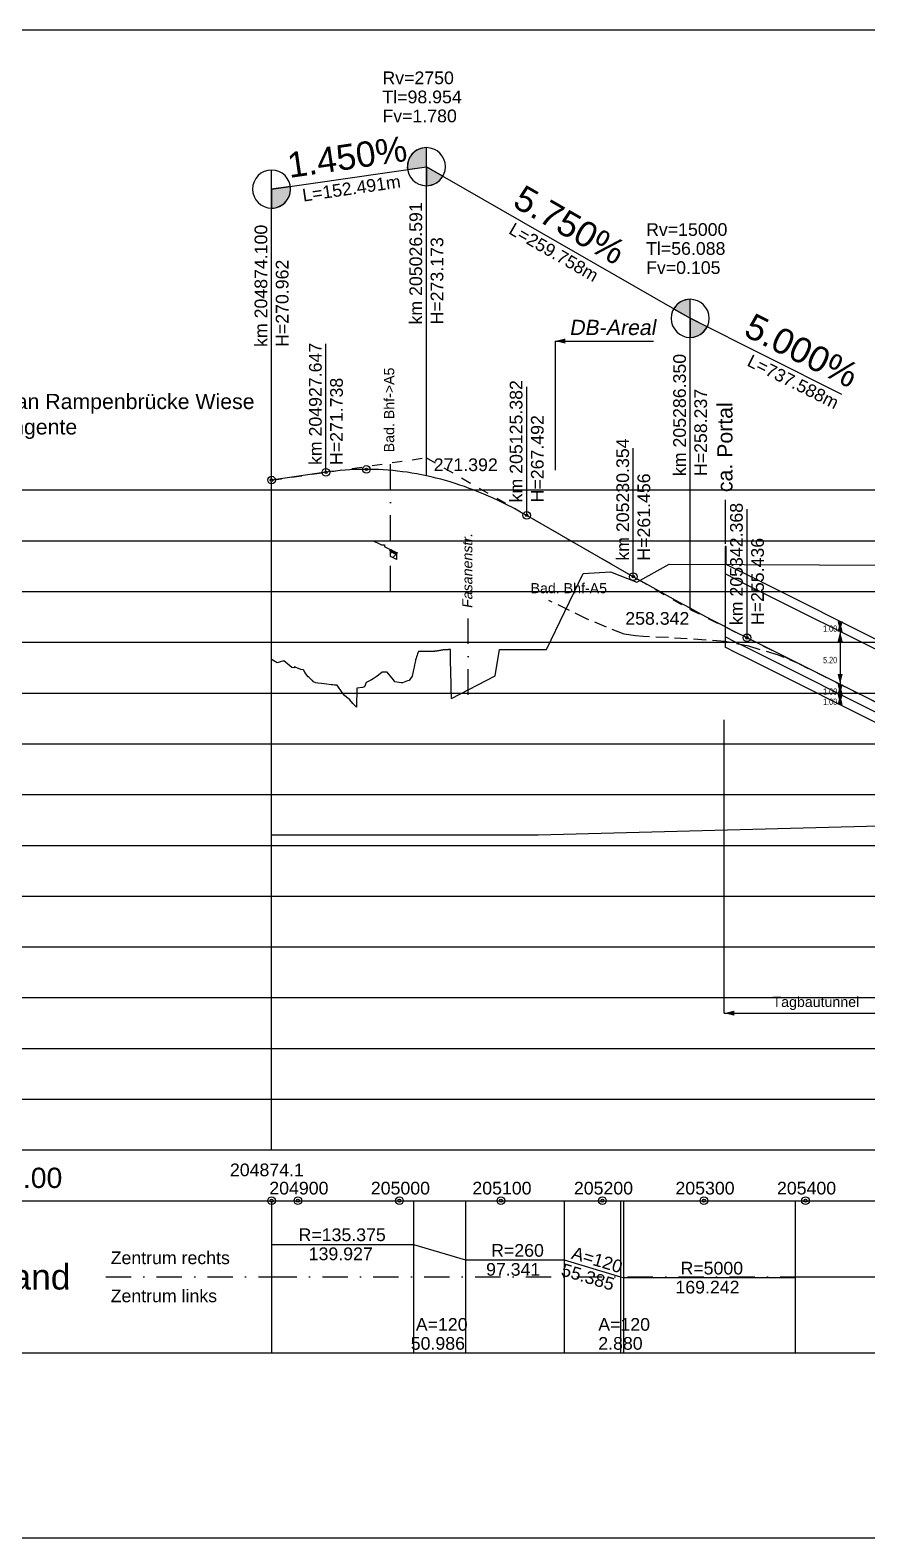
# Model space of a CAD drawing. Extents: x 2613415 to 2620765, y 1261452 to 1268028.
# Drawn here: x 2614658 to 2615482, y 1263143 to 1264628 of the extents above; entities that cross this region are included whole.
import ezdxf

# ---------------------------------------------------------------- set-up
doc = ezdxf.new("R2010")
doc.units = 0
doc.header["$LTSCALE"] = 5
for name, pattern in [('CADWORK_13', [4, 2, -2]), ('DASHDOT', [10, 5, -2.5, 0, -2.5]), ('DASHEDX2', [3.75, 2.5, -1.25])]:
    doc.linetypes.add(name, pattern=pattern)
doc.layers.get('0').update_dxf_attribs({"color": 1, "linetype": 'CONTINUOUS'})
for name, color, linetype in [('LÄNGSPROF__26', 7, 'CONTINUOUS'), ('LÄNGSPROF__77', 7, 'CONTINUOUS'), ('TB', 7, 'CONTINUOUS'), ('TERRAIN_GRUNDLAGE_PKT-WOLK', 7, 'CONTINUOUS')]:
    doc.layers.add(name, color=color, linetype=linetype)
doc.styles.add('ARIAL', font='')
doc.styles.add('HELVETICANEUE_LT_55_ROMAN', font='')
doc.styles.get("Standard").update_dxf_attribs({"font": 'MONOTXT'})
doc.styles.get('ARIAL').set_extended_font_data('Arial')
doc.styles.get('HELVETICANEUE_LT_55_ROMAN').set_extended_font_data('HelveticaNeue LT 55 Roman')
doc.linetypes.add('CADWORK_17', pattern='A,2,0,["|",STANDARD,S=6,R=170,X=3.02,Y=5.58],-2.1,-2.1,10.8', length=17)

# ---------------------------------------------------------------- blocks, each defined once
blk = doc.blocks.new('CDWK_EXTR_2')
at = {"color": 0}
blk.add_solid([(0, 0), (2, 0.5), (2, -0.5)], dxfattribs=at)
blk = doc.blocks.new('CDWK_PTTYP18')
at = {"color": 0}
for radius in [0.5, 0.2]:
    blk.add_circle((0, 0), radius, dxfattribs=at)
blk = doc.blocks.new('CDWK_PTTYP4')
h = blk.add_hatch(color=0)
edge = h.paths.add_edge_path()
edge.add_arc((0, 0), 0.5, 0, 360)
blk = doc.blocks.new('CDWK_PTTYP9')
at = {"color": 0}
for radius in [0.5, 0.167]:
    blk.add_circle((0, 0), radius, dxfattribs=at)
blk = doc.blocks.new('CDWK_PTTYP10')
at = {"color": 0}
blk.add_circle((0, 0), 0.5, dxfattribs=at)
blk = doc.blocks.new('CDWK_PTTYP2')
at = {"color": 0}
for p, q in [((-0.5, 0), (0.5, 0)), ((0, 0.5), (0, -0.5))]:
    blk.add_line(p, q, dxfattribs=at)

msp = doc.modelspace()

# ---------------------------------------------------------------- hatches: boundary and pattern name
at = {"layer": 'LÄNGSPROF__26', "linetype": 'CONTINUOUS'}
for points in [[(2615047.8, 1264493.3), (2615047.8, 1264512.1, 0.457046), (2615029.2, 1264490.6)], [(2615047.8, 1264493.3), (2615047.8, 1264474.6, 0.268422), (2615064.1, 1264484)], [(2614895.3, 1264471.2), (2614895.3, 1264452.5, 0.457046), (2614913.9, 1264473.9)], [(2615307.6, 1264344), (2615307.6, 1264362.7, 0.268422), (2615291.3, 1264353.3)], [(2615307.6, 1264344), (2615307.6, 1264325.2, 0.284079), (2615324.3, 1264335.6)], [(2615012.6, 1264116.3), (2615012.6, 1264116.3), (2615018.5, 1264113.4), (2615018.5, 1264111.4), (2615012.6, 1264114.3), (2615012.6, 1264114.3)]]:
    msp.add_hatch(color=1, dxfattribs=at).paths.add_polyline_path(points)
h = msp.add_hatch(dxfattribs=at)
h.set_pattern_fill('ANSI31', color=1, scale=1.574813, style=0, pattern_type=2)
h.set_pattern_definition([(45, (0, 0), (3.53553391, -3.53553391), [])])
h.paths.add_polyline_path([(2615012.6, 1264114.3), (2615012.6, 1264114.3), (2615018.5, 1264111.4), (2615018.5, 1264106.4), (2615012.6, 1264109.3), (2615012.6, 1264109.3)])

# ---------------------------------------------------------------- linework, layer by layer
at = {"layer": 'LÄNGSPROF__26', "color": 1, "linetype": 'CONTINUOUS'}
for p, q in [((2614895.3, 1264471.2), (2615047.8, 1264493.3)), ((2615047.8, 1264188.9), (2615047.8, 1264493.3)), ((2615047.8, 1264493.3), (2615307.6, 1264344)), ((2614895.3, 1264184.6), (2614895.3, 1264471.2)), ((2615307.6, 1264057.3), (2615307.6, 1264344)), ((2615307.6, 1264344), (2615456.6, 1264269.4)), ((2614948.9, 1264192.3), (2614948.9, 1264319)), ((2615146.6, 1264149.9), (2615146.6, 1264276.5)), ((2615251.6, 1264089.5), (2615251.6, 1264216.2)), ((2615342.2, 1264165.3, 267.7), (2615342.2, 1264122, 260.7)), ((2615363.6, 1264029.3), (2615363.6, 1264156)), ((2615018.5, 1264113.4, 263.9), (2615019.5, 1264112.9, 263.8)), ((2615455.3, 1264045.5, 257.7), (2615455.3, 1264035.5, 256.7)), ((2615455.3, 1264035.5, 256.7), (2615455.3, 1263983.5, 251.5)), ((2615455.3, 1263983.5, 251.5), (2615455.3, 1263973.5, 250.5)), ((2615455.3, 1263973.5, 250.5), (2615455.3, 1263963.5, 249.5)), ((2615341.2, 1263659.6, 2.5), (2615341.2, 1263948.5, 2.5)), ((2615341.2, 1263659.6, 2.5), (2615511.2, 1263659.6, 2.5))]:
    msp.add_line(p, q, dxfattribs=at)
at = {"layer": 'LÄNGSPROF__26', "color": 9, "linetype": 'CONTINUOUS'}
for p, q in [((2615174.6, 1264321.6, 2.5), (2615271.6, 1264321.6, 2.5)), ((2614895.3, 1263524.9), (2614895.3, 1264182.7)), ((2614499.3, 1264174.9), (2614895.3, 1264174.9)), ((2614895.3, 1264174.9), (2619549.3, 1264174.9)), ((2614499.3, 1264124.9), (2614895.3, 1264124.9)), ((2614895.3, 1264124.9), (2619549.3, 1264124.9)), ((2614499.3, 1264074.9), (2614895.3, 1264074.9)), ((2614895.3, 1264074.9), (2619549.3, 1264074.9)), ((2614499.3, 1264024.9), (2614895.3, 1264024.9)), ((2614895.3, 1264024.9), (2619549.3, 1264024.9)), ((2614499.3, 1263974.9), (2614895.3, 1263974.9)), ((2614895.3, 1263974.9), (2619549.3, 1263974.9)), ((2614499.3, 1263924.9), (2614895.3, 1263924.9)), ((2614895.3, 1263924.9), (2619549.3, 1263924.9)), ((2614499.3, 1263874.9), (2614895.3, 1263874.9)), ((2614895.3, 1263874.9), (2619549.3, 1263874.9)), ((2614499.3, 1263824.9), (2614895.3, 1263824.9)), ((2614895.3, 1263824.9), (2619549.3, 1263824.9)), ((2614499.3, 1263774.9), (2614895.3, 1263774.9)), ((2614895.3, 1263774.9), (2619549.3, 1263774.9)), ((2614499.3, 1263724.9), (2614895.3, 1263724.9)), ((2614895.3, 1263724.9), (2619549.3, 1263724.9)), ((2614499.3, 1263674.9), (2614895.3, 1263674.9)), ((2614895.3, 1263674.9), (2619549.3, 1263674.9)), ((2614499.3, 1263624.9), (2614895.3, 1263624.9)), ((2614895.3, 1263624.9), (2619549.3, 1263624.9)), ((2614499.3, 1263574.9), (2614895.3, 1263574.9)), ((2614895.3, 1263574.9), (2619549.3, 1263574.9)), ((2614499.3, 1263524.9), (2614895.3, 1263524.9)), ((2614895.3, 1263524.9), (2619549.3, 1263524.9)), ((2614895.3, 1263474.9), (2614895.3, 1263324.9)), ((2615035.2, 1263474.9), (2615035.2, 1263324.9)), ((2615086.2, 1263474.9), (2615086.2, 1263324.9)), ((2615183.6, 1263474.9), (2615183.6, 1263324.9)), ((2615239, 1263474.9), (2615239, 1263324.9)), ((2615241.8, 1263474.9), (2615241.8, 1263324.9)), ((2615411.1, 1263474.9), (2615411.1, 1263324.9)), ((2614499.3, 1263324.9), (2614895.3, 1263324.9)), ((2614895.3, 1263324.9), (2619549.3, 1263324.9))]:
    msp.add_line(p, q, dxfattribs=at)
at = {"layer": 'LÄNGSPROF__26', "color": 1, "linetype": 'DASHDOT'}
msp.add_line((2615012.6, 1264075.1, 2.5), (2615012.6, 1264210.6, 2.5), dxfattribs=at)
at = {"layer": 'LÄNGSPROF__26', "color": 9, "linetype": 'DASHDOT'}
for p, q in [((2615088.9, 1263973.3, 2.5), (2615088.9, 1264055.8, 2.5)), ((2614732, 1263399.9), (2614895.3, 1263399.9)), ((2614895.3, 1263399.9), (2619549.3, 1263399.9))]:
    msp.add_line(p, q, dxfattribs=at)
at = {"layer": 'LÄNGSPROF__26', "color": 2, "linetype": 'CONTINUOUS'}
for p, q in [((2614499.3, 1263474.9), (2614895.3, 1263474.9)), ((2614895.3, 1263474.9), (2619549.3, 1263474.9))]:
    msp.add_line(p, q, dxfattribs=at)
at = {"layer": 'LÄNGSPROF__26', "color": 1, "linetype": 'CONTINUOUS'}
for points in [[(2615047.8, 1264474.6), (2615047.8, 1264512.1, 1), (2615047.8, 1264474.6, 1), (2615047.8, 1264512.1)], [(2614895.3, 1264452.5), (2614895.3, 1264490, 1), (2614895.3, 1264452.5, 1), (2614895.3, 1264490)], [(2615307.6, 1264325.2), (2615307.6, 1264362.7, 1), (2615307.6, 1264325.2, 1), (2615307.6, 1264362.7)]]:
    msp.add_lwpolyline(points, format="xyb", dxfattribs=at)
for points in [[(2615047.8, 1264493.3), (2615047.8, 1264512.1, 0.457046), (2615029.2, 1264490.6)], [(2615047.8, 1264493.3), (2615047.8, 1264474.6, 0.268422), (2615064.1, 1264484)], [(2614895.3, 1264471.2), (2614895.3, 1264452.5, 0.457046), (2614913.9, 1264473.9)], [(2615307.6, 1264344), (2615307.6, 1264362.7, 0.268422), (2615291.3, 1264353.3)], [(2615307.6, 1264344), (2615307.6, 1264325.2, 0.284079), (2615324.3, 1264335.6)]]:
    msp.add_lwpolyline(points, format="xyb", close=True, dxfattribs=at)
at = {"layer": 'LÄNGSPROF__26', "color": 9, "linetype": 'CONTINUOUS', "elevation": 2.5}
msp.add_lwpolyline([(2615174.6, 1264321.6), (2615174.6, 1264224.2), (2615174.6, 1264194.4)], dxfattribs=at)
at = {"layer": 'LÄNGSPROF__26', "color": 1, "linetype": 'CADWORK_13'}
msp.add_lwpolyline([(2614895.3, 1264184.6), (2615047.8, 1264206.7), (2615307.6, 1264057.3), (2616045.1, 1263688.5), (2616539.9, 1263564.8), (2617006.6, 1263541.5), (2617521.2, 1263639.3)], dxfattribs=at)
at = {"layer": 'LÄNGSPROF__26', "color": 1, "linetype": 'CONTINUOUS'}
for points in [[(2615511.2, 1264007.5), (2615363.6, 1264081.3), (2615352.4, 1264086.9), (2615342.2, 1264092.2)], [(2615511.2, 1264017.5), (2615363.6, 1264091.3), (2615352.4, 1264096.9), (2615343.2, 1264101.6)], [(2615521.2, 1263950.5), (2615363.6, 1264029.3), (2615352.4, 1264034.9), (2615342.2, 1264040.2)], [(2615511.2, 1263945.5), (2615363.6, 1264019.3), (2615352.4, 1264024.9), (2615342.2, 1264030.2)], [(2615511.2, 1263935.5), (2615363.6, 1264009.3), (2615352.4, 1264014.9), (2615342.2, 1264020.2)]]:
    msp.add_lwpolyline(points, dxfattribs=at)
at = {"layer": 'LÄNGSPROF__26', "color": 1, "linetype": 'DASHEDX2', "elevation": 3}
msp.add_lwpolyline([(2615417.4, 1264002.7), (2615394.6, 1264012.1), (2615365.4, 1264021), (2615342.1, 1264025.7), (2615286.3, 1264029.5), (2615261.3, 1264030.5), (2615253.7, 1264031.1), (2615242.5, 1264032.8), (2615205.5, 1264047.9), (2615168.5, 1264066.1)], dxfattribs=at)
at = {"layer": 'LÄNGSPROF__26', "color": 4, "linetype": 'CONTINUOUS'}
msp.add_lwpolyline([(2614895.3, 1263431.9), (2615035.2, 1263431.9), (2615086.2, 1263416.6), (2615183.6, 1263416.6), (2615239, 1263399.9), (2615241.8, 1263399.1), (2615411.1, 1263399.1), (2615411.1, 1263399.9), (2616327.9, 1263399.9), (2616475.5, 1263394.7), (2616806.2, 1263394.7)], dxfattribs=at)
at = {"layer": 'LÄNGSPROF__26', "color": 1, "linetype": 'CONTINUOUS'}
for points in [[(2615342.2, 1264040.2, 0), (2615341.2, 1264040.7, 0), (2615330, 1264046.5, 0), (2615318.8, 1264052.4, 0), (2615307.6, 1264058.4, 0), (2615296.4, 1264064.4, 0), (2615285.2, 1264070.6, 0), (2615274, 1264076.8, 0), (2615262.8, 1264083.1, 0), (2615251.6, 1264089.5, 0), (2615146.6, 1264149.9, 0), (2615141.9, 1264152.5, 0), (2615137.2, 1264155.1, 0), (2615132.5, 1264157.6, 0), (2615127.8, 1264160, 0), (2615123.1, 1264162.4, 0), (2615118.4, 1264164.6, 0), (2615113.7, 1264166.8, 0), (2615109, 1264168.9, 0), (2615104.3, 1264170.9, 0), (2615099.6, 1264172.9, 0), (2615094.8, 1264174.7, 0), (2615090.1, 1264176.5, 0), (2615085.4, 1264178.2, 0), (2615080.7, 1264179.8, 0), (2615076, 1264181.4, 0), (2615071.3, 1264182.8, 0), (2615066.6, 1264184.2, 0), (2615061.9, 1264185.5, 0), (2615057.2, 1264186.7, 0), (2615052.5, 1264187.8, 0), (2615047.8, 1264188.9, 0), (2615043.1, 1264189.9, 0), (2615038.3, 1264190.7, 0), (2615033.6, 1264191.6, 0), (2615028.9, 1264192.3, 0), (2615024.2, 1264192.9, 0), (2615019.5, 1264193.5, 0), (2615014.8, 1264194, 0), (2615010.1, 1264194.4, 0), (2615005.4, 1264194.7, 0), (2615000.7, 1264195, 0), (2614996, 1264195.1, 0), (2614991.2, 1264195.2, 0), (2614986.5, 1264195.2, 0), (2614981.8, 1264195.1, 0), (2614977.1, 1264195, 0), (2614972.4, 1264194.7, 0), (2614967.7, 1264194.4, 0), (2614963, 1264194, 0), (2614958.3, 1264193.5, 0), (2614953.6, 1264193, 0), (2614948.9, 1264192.3, 0), (2614895.3, 1264184.6, 271)], [(2615012.6, 1264116.3, 264.2), (2615012.6, 1264116.3, 264.2), (2615018.5, 1264113.4, 263.9)]]:
    msp.add_polyline3d(points, dxfattribs=at)
at = {"layer": 'LÄNGSPROF__26', "color": 36, "linetype": 'CONTINUOUS'}
for points in [[(2614995.5, 1264124.9, 265), (2614997.5, 1264123.9, 264.9), (2614999.5, 1264122.9, 264.8), (2615001.6, 1264121.9, 264.7), (2615003.6, 1264120.9, 264.6), (2615006.5, 1264120.9, 264.6), (2615006.7, 1264119.9, 264.5), (2615007, 1264118.9, 264.4), (2615008.9, 1264117.9, 264.3), (2615010.9, 1264116.9, 264.2), (2615012.9, 1264115.9, 264.1), (2615015, 1264114.9, 264), (2615017.2, 1264113.9, 263.9), (2615019.5, 1264112.9, 263.8)], [(2615072.5, 1263969.4, 249.4), (2615072.2, 1263980.9, 250.6), (2615072.2, 1263983.8, 250.9), (2615071.7, 1264006.8, 253.2), (2615071.5, 1264017.9, 254.3), (2615071.2, 1264017.9, 254.3), (2615070.7, 1264017.8, 254.3), (2615070.2, 1264017.8, 254.3), (2615069.7, 1264017.7, 254.3), (2615069.2, 1264017.6, 254.3), (2615068.7, 1264017.6, 254.3), (2615068.2, 1264017.5, 254.3), (2615067.7, 1264017.4, 254.2), (2615067.6, 1264017.4, 254.2), (2615067.2, 1264017.4, 254.2), (2615066.9, 1264017.4, 254.2), (2615066.7, 1264017.5, 254.3), (2615066.4, 1264017.8, 254.3), (2615066.2, 1264017.7, 254.3), (2615066, 1264017.6, 254.3), (2615065.7, 1264017.6, 254.3), (2615065.2, 1264017.5, 254.3), (2615064.7, 1264017.4, 254.2), (2615064.2, 1264017.3, 254.2), (2615063.7, 1264017.2, 254.2), (2615063.2, 1264017.1, 254.2), (2615062.7, 1264017.1, 254.2), (2615062.2, 1264017, 254.2), (2615061.7, 1264016.9, 254.2), (2615061.2, 1264016.8, 254.2), (2615060.7, 1264016.7, 254.2), (2615060.2, 1264016.6, 254.2), (2615059.7, 1264016.5, 254.2), (2615059.2, 1264016.5, 254.2), (2615058.7, 1264016.4, 254.1), (2615058.2, 1264016.3, 254.1), (2615057.7, 1264016.2, 254.1), (2615057.2, 1264016.1, 254.1), (2615056.7, 1264016, 254.1), (2615056.2, 1264016, 254.1), (2615055.7, 1264015.9, 254.1), (2615055.2, 1264015.8, 254.1), (2615054.9, 1264015.7, 254.1), (2615054.7, 1264015.7, 254.1), (2615054.2, 1264015.7, 254.1), (2615053.7, 1264015.7, 254.1), (2615053.2, 1264015.7, 254.1), (2615052.7, 1264015.7, 254.1), (2615052.2, 1264015.7, 254.1), (2615051.7, 1264015.7, 254.1), (2615051.2, 1264015.7, 254.1), (2615050.7, 1264015.7, 254.1), (2615050.2, 1264015.7, 254.1), (2615049.7, 1264015.7, 254.1), (2615049.2, 1264015.7, 254.1), (2615048.7, 1264015.7, 254.1), (2615048.2, 1264015.7, 254.1), (2615047.7, 1264015.7, 254.1), (2615047.2, 1264015.7, 254.1), (2615046.7, 1264015.7, 254.1), (2615046.2, 1264015.7, 254.1), (2615045.7, 1264015.7, 254.1), (2615045.2, 1264015.7, 254.1), (2615044.7, 1264015.7, 254.1), (2615044.4, 1264015.7, 254.1), (2615044.2, 1264015.7, 254.1), (2615043.8, 1264015.7, 254.1), (2615043.7, 1264015.7, 254.1), (2615043.2, 1264015.7, 254.1), (2615042.7, 1264015.7, 254.1), (2615042.2, 1264015.8, 254.1), (2615041.7, 1264015.8, 254.1), (2615041.2, 1264015.8, 254.1), (2615040.7, 1264015.9, 254.1), (2615040.2, 1264015.9, 254.1), (2615040, 1264015.9, 254.1), (2615039.7, 1264015.1, 254), (2615039.2, 1264013.6, 253.9), (2615038.7, 1264012.1, 253.7), (2615038.2, 1264010.6, 253.6), (2615037.7, 1264009.1, 253.4), (2615037.2, 1264007.6, 253.3), (2615037.1, 1264007.1, 253.2), (2615036.7, 1264005.4, 253), (2615036.2, 1264002.8, 252.8), (2615035.7, 1264000.3, 252.5), (2615035.2, 1263997.8, 252.3), (2615033.9, 1263991.5, 251.7), (2615030.9, 1263987.1, 251.2), (2615029.1, 1263986.9, 251.2), (2615024.2, 1263985, 251), (2615023, 1263984.9, 251), (2615016.8, 1263985.9, 251.1), (2615015.3, 1263987.9, 251.3), (2615009.2, 1263995.3, 252), (2615009.1, 1263995.4, 252), (2615007.1, 1263995.5, 252.1), (2615004.1, 1263995.6, 252.1), (2615000.7, 1263992.5, 251.8), (2614998.5, 1263991, 251.6), (2614995.3, 1263988.9, 251.4), (2614993.6, 1263987.9, 251.3), (2614989.1, 1263985.5, 251.1), (2614988.6, 1263985.4, 251), (2614986.8, 1263980.9, 250.6), (2614984.9, 1263980.5, 250.6), (2614979.2, 1263979.8, 250.5), (2614979, 1263960.9, 248.6), (2614975.3, 1263964.6, 249), (2614972.3, 1263968.1, 249.3), (2614967.3, 1263972.6, 249.8), (2614965.3, 1263975.2, 250), (2614965, 1263975.5, 250.1), (2614959.9, 1263982.6, 250.8), (2614957.2, 1263982.5, 250.8), (2614955.6, 1263982.9, 250.8), (2614955.3, 1263982.9, 250.8), (2614954.1, 1263983.1, 250.8), (2614949.7, 1263983.6, 250.9), (2614944.5, 1263984.3, 250.9), (2614941, 1263984.6, 251), (2614939, 1263985.1, 251), (2614936.7, 1263985.9, 251.1), (2614935.7, 1263987.1, 251.2), (2614935.3, 1263987.4, 251.2), (2614932.3, 1263990.1, 251.5), (2614931.5, 1263991, 251.6), (2614928, 1263995.1, 252), (2614927, 1263997.3, 252.2), (2614926.4, 1263997.6, 252.3), (2614924.3, 1263998.2, 252.3), (2614918.4, 1264000.4, 252.5), (2614918.2, 1264001.1, 252.6), (2614917.4, 1263999.6, 252.5), (2614915.4, 1264000.2, 252.5), (2614915.3, 1264000.2, 252.5), (2614907.4, 1264006.7, 253.2), (2614900.9, 1264004.8, 253), (2614896, 1264007.7, 253.3), (2614895.3, 1264007.9, 253.3)]]:
    msp.add_polyline3d(points, dxfattribs=at)
at = {"layer": 'LÄNGSPROF__26', "color": 1, "linetype": 'CONTINUOUS'}
for points in [[(2615012.6, 1264116.3, 264.2), (2615012.6, 1264116.3, 264.2), (2615018.5, 1264113.4, 263.9), (2615018.5, 1264111.4, 263.7), (2615012.6, 1264114.3, 264), (2615012.6, 1264114.3, 264), (2615012.6, 1264116.3, 264.2)], [(2615012.6, 1264114.3, 264), (2615012.6, 1264114.3, 264), (2615018.5, 1264111.4, 263.7), (2615018.5, 1264106.4, 263.2), (2615012.6, 1264109.3, 263.5), (2615012.6, 1264109.3, 263.5), (2615012.6, 1264114.3, 264)]]:
    msp.add_polyline3d(points, close=True, dxfattribs=at)
at = {"layer": 'LÄNGSPROF__26', "color": 251, "linetype": 'CADWORK_17', "ltscale": 0.25}
msp.add_polyline3d([(2617302.4, 1263864.9, 239), (2615992.5, 1263864.9, 239), (2615819.1, 1263854.9, 238), (2615531, 1263844.9, 237), (2615158, 1263834.9, 236), (2614895.3, 1263834.9, 236)], dxfattribs=at)
at = {"layer": 'LÄNGSPROF__77', "color": 1, "linetype": 'CONTINUOUS', "elevation": 2.5}
msp.add_lwpolyline([(2615343.2, 1264101.6), (2615343.2, 1264119.1), (2615342.2, 1264119.1), (2615342.2, 1264109.1), (2615342.2, 1264020.1)], dxfattribs=at)
at = {"layer": 'TB', "color": 7, "linetype": 'CONTINUOUS', "elevation": 3}
msp.add_lwpolyline([(2614464.6, 1263142.8), (2620764.6, 1263142.8), (2620764.6, 1264627.8), (2614464.6, 1264627.8), (2614464.6, 1263142.8)], dxfattribs=at)
at = {"layer": 'TERRAIN_GRUNDLAGE_PKT-WOLK', "color": 36, "linetype": 'CONTINUOUS', "elevation": 3}
msp.add_lwpolyline([(2615072.5, 1263969.4), (2615115.6, 1263991.8), (2615119.8, 1264017.9), (2615166, 1264017.9), (2615202.1, 1264092.6), (2615229, 1264094.3), (2615255, 1264084.2), (2615287, 1264101.9), (2615508.8, 1264101), (2615864.2, 1264105.2), (2616064.1, 1264105.2), (2616226.7, 1264103.5), (2616595.1, 1264104.4), (2616727.9, 1264105.2), (2616762.3, 1264059)], dxfattribs=at)

# ---------------------------------------------------------------- block references
at = {"layer": 'LÄNGSPROF__26', "color": 9, "linetype": 'CONTINUOUS', "xscale": 5, "yscale": 5, "zscale": 5}
msp.add_blockref('CDWK_EXTR_2', (2615174.6, 1264321.6, 2.5), dxfattribs=at)
at = {"layer": 'LÄNGSPROF__26', "color": 1}
for name, p, xscale, yscale in [('CDWK_PTTYP9', (2614948.9, 1264192.3, 271.7), 7.5, 7.5), ('CDWK_PTTYP9', (2614988.7, 1264195.2, 272), 7.5, 7.5), ('CDWK_PTTYP9', (2614895.3, 1264184.6, 271), 7.5, 7.5), ('CDWK_PTTYP9', (2615146.6, 1264149.9, 267.5), 7.5, 7.5), ('CDWK_PTTYP10', (2615012.6, 1264115.6, 264.1), 1.59999996, 1.59999996), ('CDWK_PTTYP2', (2615012.6, 1264116.3, 264.2), 0.39999999, 0.39999999), ('CDWK_PTTYP9', (2615251.6, 1264089.5, 261.5), 7.5, 7.5), ('CDWK_PTTYP9', (2615363.6, 1264029.3, 255.4), 7.5, 7.5)]:
    msp.add_blockref(name, p, dxfattribs=dict(at, xscale=xscale, yscale=yscale))
at = {"layer": 'LÄNGSPROF__26', "color": 190, "xscale": 1.59999996, "yscale": 1.59999996}
msp.add_blockref('CDWK_PTTYP4', (2614988.7, 1264195.2, 272), dxfattribs=at)
at = {"layer": 'LÄNGSPROF__26', "color": 1, "linetype": 'CONTINUOUS', "xscale": 5, "yscale": 5, "zscale": 5}
for p, rotation in [((2615455.3, 1264045.5, 257.7), 270), ((2615455.3, 1264035.5, 256.7), 90), ((2615455.3, 1264035.5, 256.7), 270), ((2615455.3, 1263983.5, 251.5), 90), ((2615455.3, 1263983.5, 251.5), 270), ((2615455.3, 1263973.5, 250.5), 90), ((2615455.3, 1263973.5, 250.5), 270), ((2615455.3, 1263963.5, 249.5), 90)]:
    msp.add_blockref('CDWK_EXTR_2', p, dxfattribs=dict(at, rotation=rotation))
msp.add_blockref('CDWK_EXTR_2', (2615341.2, 1263659.6, 2.5), dxfattribs=at)
at = {"layer": 'LÄNGSPROF__26', "color": 9, "xscale": 7.5, "yscale": 7.5}
for p in [(2614895.3, 1263474.9), (2614921.2, 1263474.9), (2615021.2, 1263474.9), (2615121.2, 1263474.9), (2615221.2, 1263474.9), (2615321.2, 1263474.9), (2615421.2, 1263474.9)]:
    msp.add_blockref('CDWK_PTTYP18', p, dxfattribs=at)

# ---------------------------------------------------------------- texts
at = {"layer": 'LÄNGSPROF__26', "color": 1}
for s, height, style, p in [('Rv=2750', 12.5, 'ARIAL', (2615004.5, 1264574.6)), ('Tl=98.954', 12.5, 'ARIAL', (2615004.5, 1264555.8)), ('Fv=1.780', 12.5, 'ARIAL', (2615004.5, 1264537.1)), ('Rv=15000', 12.5, 'ARIAL', (2615264.2, 1264425.2)), ('Tl=56.088', 12.5, 'ARIAL', (2615264.2, 1264406.5)), ('Fv=0.105', 12.5, 'ARIAL', (2615264.2, 1264387.7)), ('271.392', 12.5, 'ARIAL', (2615055, 1264193.5)), ('258.342', 12.5, 'ARIAL', (2615243.7, 1264042.2)), ('Tagbautunnel', 10, 'HELVETICANEUE_LT_55_ROMAN', (2615388.7, 1263665.7))]:
    msp.add_text(s, height=height, dxfattribs=dict(at, style=style)).set_placement(p)
at = {"layer": 'LÄNGSPROF__26', "color": 1, "style": 'ARIAL'}
for s, height, rotation, p in [('1.450%', 25, 8.2504, (2614912.9, 1264482.2)), ('L=152.491m', 12.5, 8.2504, (2614926.6, 1264458.9)), ('5.750%', 25, 330.1011, (2615131.5, 1264454.8)), ('km 205026.591', 12.5, 90, (2615043.6, 1264337.9)), ('km 204874.100', 12.5, 90, (2614891.1, 1264315.8)), ('L=259.758m', 12.5, 330.1011, (2615127.9, 1264428)), ('H=273.173', 12.5, 90, (2615064.5, 1264337.9)), ('H=270.962', 12.5, 90, (2614912, 1264315.8)), ('5.000%', 25, 333.4349, (2615359, 1264327.6)), ('km 204927.647', 12.5, 90, (2614944.7, 1264199.5)), ('km 205286.350', 12.5, 90, (2615303.4, 1264188.6)), ('L=737.588m', 12.5, 333.4349, (2615362.7, 1264297.8)), ('H=271.738', 12.5, 90, (2614965.5, 1264199.5)), ('Bad. Bhf->A5', 10, 90, (2615016.1, 1264212)), ('km 205125.382', 12.5, 90, (2615142.4, 1264162.7)), ('H=258.237', 12.5, 90, (2615324.2, 1264188.6)), ('H=267.492', 12.5, 90, (2615163.3, 1264162.7)), ('km 205230.354', 12.5, 90, (2615247.4, 1264105.3)), ('H=261.456', 12.5, 90, (2615268.2, 1264105.3)), ('km 205342.368', 12.5, 90, (2615359.4, 1264041.8)), ('H=255.436', 12.5, 90, (2615380.2, 1264041.8))]:
    msp.add_text(s, height=height, rotation=rotation, dxfattribs=at).set_placement(p)
at = {"layer": 'LÄNGSPROF__26', "color": 9, "style": 'HELVETICANEUE_LT_55_ROMAN', "oblique": 10}
msp.add_text('DB-Areal', height=15, dxfattribs=at).set_placement((2615188.4, 1264327.5))
msp.add_text('Fasanenstr.', height=10, rotation=90, dxfattribs=at).set_placement((2615093.1, 1264058.1))
at = {"layer": 'LÄNGSPROF__26', "color": 1, "style": 'ARIAL', "width": 0.75}
for s, p in [('1.00', (2615438.5, 1264035.2)), ('5.20', (2615438.5, 1264004.3)), ('1.00', (2615438.5, 1263973.2)), ('1.00', (2615438.5, 1263963.2))]:
    msp.add_text(s, height=6.25, dxfattribs=at).set_placement(p)
at = {"layer": 'LÄNGSPROF__26', "color": 5, "style": 'ARIAL'}
for s, height, p in [('200.00', 20, (2614603.8, 1263487.4)), ('204874.1', 12.5, (2614854.3, 1263499)), ('204900', 12.5, (2614893.1, 1263481)), ('205000', 12.5, (2614993.1, 1263481)), ('205100', 12.5, (2615093.1, 1263481)), ('205200', 12.5, (2615193.1, 1263481)), ('205300', 12.5, (2615293.1, 1263481)), ('205400', 12.5, (2615393.1, 1263481)), (' Kurvenband', 25, (2614499.3, 1263387.4))]:
    msp.add_text(s, height=height, dxfattribs=at).set_placement(p)
at = {"layer": 'LÄNGSPROF__26', "color": 9, "style": 'ARIAL'}
for s, p in [('R=135.375', (2614921.9, 1263435.1)), (' Zentrum rechts', (2614732, 1263412.4)), ('139.927', (2614931.9, 1263416.3)), ('R=260', (2615111.6, 1263419.7)), ('97.341', (2615106.6, 1263401)), ('R=5000', (2615298.1, 1263402.2)), ('169.242', (2615293.1, 1263383.5)), (' Zentrum links', (2614732, 1263374.9)), ('A=120', (2615037.4, 1263346.8)), ('A=120', (2615217.1, 1263346.8)), ('50.986', (2615032.4, 1263328.1)), ('2.880', (2615217.1, 1263328.1))]:
    msp.add_text(s, height=12.5, dxfattribs=at).set_placement(p)
for s, p in [('A=120', (2615189.8, 1263418)), ('55.385', (2615179.6, 1263401.5))]:
    msp.add_text(s, height=12.5, rotation=343.2597, dxfattribs=at).set_placement(p)
at = {"layer": 'LÄNGSPROF__26', "color": 4, "attachment_point": 1}
for s, insert, char_height, width in [('\\fArial|b0|i0|c0|p18;\\H15;\\W1;\\C1;Anschluss an Rampenbrücke Wiese\\Pzur Nordtangente', (2614542, 1264269.6, 3), 15, 335.045), ('\\fArial|b0|i0|c0|p18;\\H10;\\W1;\\C1;Bad. Bhf-A5', (2615150.4, 1264083.2, 3), 10, 73.647)]:
    msp.add_mtext(s, dxfattribs=dict(at, insert=insert, char_height=char_height, width=width))
at = {"layer": 'LÄNGSPROF__26', "color": 4, "insert": (2615334.3, 1264172.8), "char_height": 15, "width": 92.898, "attachment_point": 1, "rotation": 90}
msp.add_mtext('\\fArial|b0|i0|c0|p18;\\H15;\\W1;\\C1;ca. Portal', dxfattribs=at)

doc.saveas('drawing.dxf')
